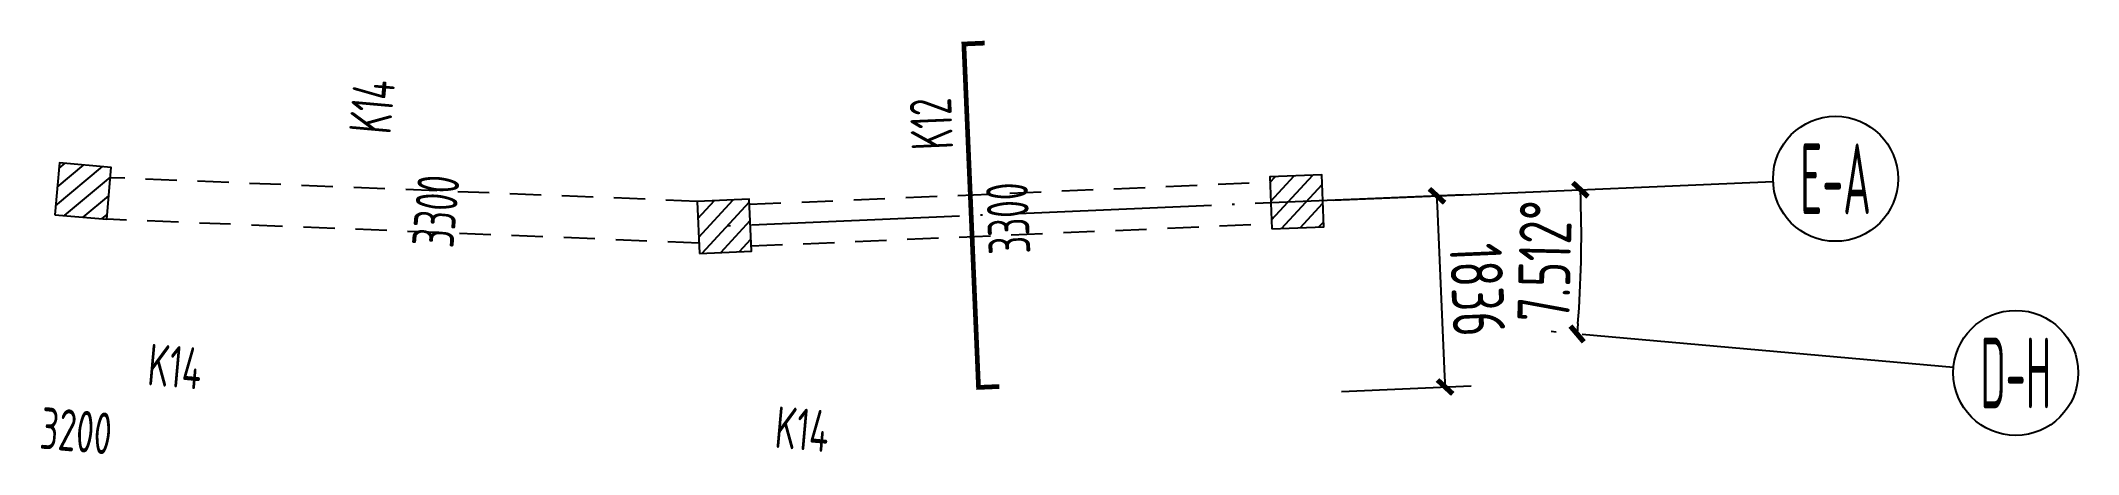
# Model space of a CAD drawing. Header units: millimetres. Extents: x 352779 to 372336, y 521395 to 525365.
import ezdxf
from ezdxf.enums import TextEntityAlignment as Align

# ---------------------------------------------------------------- set-up
doc = ezdxf.new("R2010")
doc.units = ezdxf.units.MM
doc.header["$LTSCALE"] = 100
doc.header["$PDMODE"] = 35
doc.header["$PDSIZE"] = 200
doc.linetypes.add('3', pattern=[5, 3, -2])
doc.linetypes.add('DOTE', pattern=[2.42, 2, -0.2, 0.02, -0.2])
for name, color, linetype in [('B-AXIS', 3, 'Continuous'), ('B-dote', 253, 'DOTE'), ('B-TEXT', 7, 'Continuous'), ('B-负筋文字', 7, 'Continuous'), ('B-负筋标注', 7, 'Continuous'), ('B-负筋钢筋', 1, 'Continuous'), ('COLU', 7, 'Continuous'), ('h斜线-柱', 7, 'Continuous'), ('梁虚线', 4, '3')]:
    doc.layers.add(name, color=color, linetype=linetype)
doc.styles.add('_TCH_AXIS', font='tssdeng.shx', dxfattribs={"width": 0.7, "bigfont": 'tssdchn.shx'})
doc.styles.add('COMPLEX', font='tssdeng.shx', dxfattribs={"width": 0.7, "bigfont": 'tssdchn.shx'})
doc.styles.get("Standard").update_dxf_attribs({"font": 'tssdeng.shx', "width": 0.7, "bigfont": 'tssdchn.shx'})
doc.styles.add('TSSD_Dimension', font='Tssdeng.shx', dxfattribs={"width": 0.7, "bigfont": 'tssdchn.shx'})
doc.dimstyles.new('TSSD_100_100', dxfattribs={"dimtxt": 300, "dimasz": 100, "dimexe": 100, "dimexo": 250, "dimgap": 100, "dimtad": 1, "dimdec": 0, "dimzin": 0, "dimdsep": 46, "dimtxsty": 'TSSD_Dimension', "dimblk": 'ARCHTICK', "dimcen": 0, "dimdle": 100, "dimclrt": 7, "dimadec": 0, "dimazin": 0, "dimtfac": 1, "dimtdec": 0, "dimtix": 1, "dimtmove": 2, "dimatfit": 3, "dimldrblk": 'ARCHTICK', "dimfxl": 1, "dimtolj": 1, "dimtzin": 0, "dimarcsym": 0})
doc.dimstyles.new('TSSD_100_100$0', dxfattribs={"dimtxt": 300, "dimasz": 100, "dimexe": 250, "dimexo": 250, "dimgap": 100, "dimtad": 1, "dimdec": 0, "dimzin": 0, "dimdsep": 46, "dimtxsty": 'TSSD_Dimension', "dimblk": '_tsdbk', "dimblk1": '_tsdbk', "dimblk2": '_tsdbk', "dimsah": 1, "dimcen": 0, "dimclrt": 7, "dimadec": 0, "dimazin": 0, "dimtfac": 1, "dimtdec": 0, "dimtix": 1, "dimtmove": 2, "dimatfit": 3, "dimldrblk": '_tsdbk', "dimfxl": 1, "dimtolj": 1, "dimtzin": 0, "dimarcsym": 0})
pattern_1 = [(47.443985, (-467527.32, -323147.44), (-93.550296, 85.891456), [])]

# ---------------------------------------------------------------- blocks, each defined once
blk = doc.blocks.new('_tsdbk')
blk.add_line((-1, 0), (0, 0))
at = {"const_width": 0.5}
blk.add_lwpolyline([(-0.7, -0.7), (0.7, 0.7)], dxfattribs=at)
blk = doc.blocks.new('*D3')
at = {"layer": 'B-AXIS', "color": 0, "lineweight": -2, "transparency": 16777216}
blk.add_line((367324, 522568), (367277, 522572), dxfattribs=at)
blk.add_arc((356993, 523484), 10574, 355.4735, 1.9021, dxfattribs=at)
at = {"layer": 'Defpoints', "color": 0, "transparency": 16777216}
for p in [(369407, 524014), (366434, 523887), (367557, 523011), (367573, 522545), (371139, 522229)]:
    blk.add_point(p, dxfattribs=at)
at = {"layer": 'B-AXIS', "color": 0, "lineweight": -2, "transparency": 16777216, "xscale": 100, "yscale": 100, "zscale": 100}
for p, rotation in [((367558, 523935), 92.17305872994812), ((367526, 522550), 265.2025724012341)]:
    blk.add_blockref('_tsdbk', p, dxfattribs=dict(at, rotation=rotation))
at = {"layer": 'B-AXIS', "color": 7, "transparency": 16777216, "insert": (367215, 523250), "char_height": 500, "attachment_point": 5, "rotation": 88.6878, "style": 'TSSD_Dimension'}
blk.add_mtext('\\A1;7.512°', dxfattribs=at)
blk = doc.blocks.new('_AXISO')
blk.add_circle((0, 0), 0.5)
at = {"layer": 'B-TEXT', "style": 'COMPLEX', "width": 1.450893}
blk.add_attdef('A', text='', height=0.56, dxfattribs=at).set_placement((0.249375, -0.28), (0.749375, -0.28), align=Align.FIT)
blk = doc.blocks.new('*D4')
at = {"layer": 'B-AXIS', "color": 0, "lineweight": -2, "transparency": 16777216}
for p, q in [((365186, 523833), (366430, 523887)), ((366255, 522141), (366185, 523776)), ((365264, 521999), (366509, 522052))]:
    blk.add_line(p, q, dxfattribs=at)
at = {"layer": 'Defpoints', "color": 0, "transparency": 16777216}
for p in [(364936, 523823), (366181, 523876), (365014, 521988)]:
    blk.add_point(p, dxfattribs=at)
at = {"layer": 'B-AXIS', "color": 0, "lineweight": -2, "transparency": 16777216, "xscale": 100, "yscale": 100, "zscale": 100}
for p, rotation in [((366181, 523876), 92.44398534376901), ((366259, 522041), 272.443985343769)]:
    blk.add_blockref('_tsdbk', p, dxfattribs=dict(at, rotation=rotation))
at = {"layer": 'B-AXIS', "color": 7, "transparency": 16777216, "insert": (366569, 522973), "char_height": 500, "attachment_point": 5, "rotation": 272.444, "style": 'TSSD_Dimension'}
blk.add_mtext('\\A1;1836', dxfattribs=at)

msp = doc.modelspace()

# ---------------------------------------------------------------- hatches: boundary and pattern name
at = {"layer": 'h斜线-柱'}
h = msp.add_hatch(dxfattribs=at)
h.set_pattern_fill('ANSI31', color=256, scale=40, angle=-5.06835, style=0)
h.set_pattern_definition([(39.931646, (-467527.32, -323147.44), (-81.517904, 97.384965), [])])
h.paths.add_polyline_path([(352914.1, 523695), (353412.1, 523650.8), (353456.3, 524148.8), (352958.3, 524193)])
h = msp.add_hatch(dxfattribs=at)
h.set_pattern_fill('ANSI31', color=256, scale=40, angle=2.44399, style=0)
h.set_pattern_definition(pattern_1)
h.paths.add_polyline_path([(364596.7, 523558.1), (365096.3, 523579.4), (365075, 524078.9), (364575.4, 524057.6)])
h = msp.add_hatch(dxfattribs=at)
h.set_pattern_fill('ANSI31', color=256, scale=40, angle=2.44399, style=0)
h.set_pattern_definition(pattern_1)
h.paths.add_polyline_path([(359101.7, 523323.5), (359601.3, 523344.9), (359580, 523844.4), (359080.4, 523823.1)])

# ---------------------------------------------------------------- linework, layer by layer
at = {"layer": 'B-AXIS'}
for p, q in [((366434.4, 523886.7), (369407.1, 524013.6)), ((371138.7, 522229.2), (367573.3, 522545.4))]:
    msp.add_line(p, q, dxfattribs=at)
at = {"layer": 'B-dote', "ltscale": 10}
msp.add_line((366434.4, 523886.7), (359340.8, 523584), dxfattribs=at)
at = {"layer": 'B-负筋钢筋', "const_width": 45}
msp.add_lwpolyline([(361980.2, 522045.4), (361780.4, 522036.6), (361639.7, 525333.6), (361839.5, 525342.4)], dxfattribs=at)
at = {"layer": 'COLU'}
for points in [[(352914.1, 523695), (353412.1, 523650.8), (353456.3, 524148.8), (352958.3, 524193)], [(364596.7, 523558.1), (365096.3, 523579.4), (365075, 524078.9), (364575.4, 524057.6)], [(359101.7, 523323.5), (359601.3, 523344.9), (359580, 523844.4), (359080.4, 523823.1)]]:
    msp.add_lwpolyline(points, close=True, dxfattribs=at)
at = {"layer": '梁虚线'}
for p, q in [((359080.4, 523823.1), (353447.5, 524049.6)), ((359583.6, 523794.5), (364579.1, 524007.7)), ((359097.5, 523422.1), (353412.1, 523650.8)), ((359597.6, 523394.7), (364593, 523608))]:
    msp.add_line(p, q, dxfattribs=at)

# ---------------------------------------------------------------- block references
at = {"layer": 'B-AXIS'}
ref = msp.add_blockref('_AXISO', (370006.6, 524039.2), dxfattribs=dict(at, xscale=1199.999999999997, yscale=1200, zscale=1200, rotation=359.9996457873786))
ref.add_attrib('A', 'E-A', dxfattribs={"color": 7, "height": 678.82, "rotation": 359.99965, "style": '_TCH_AXIS', "width": 0.323077}).set_placement((369667.1, 523699.8), (370346, 523699.8), align=Align.FIT)
ref = msp.add_blockref('_AXISO', (371736.4, 522176.2), dxfattribs=dict(at, xscale=1199.999999999997, yscale=1200, zscale=1200, rotation=359.9996457873786))
ref.add_attrib('A', 'D-H', dxfattribs={"color": 7, "height": 678.82, "rotation": 359.99965, "style": '_TCH_AXIS', "width": 0.308824}).set_placement((371397, 521836.8), (372075.8, 521836.8), align=Align.FIT)

# ---------------------------------------------------------------- texts
at = {"layer": 'B-负筋文字', "width": 0.65}
for s, rotation, p in [('K14', 84.93165, (356136.1, 524460)), ('K12', 92.44397, (361538.3, 524325.5)), ('K14', 354.93165, (353793.3, 522059.4)), ('K14', 354.93165, (359814.4, 521458.5))]:
    msp.add_text(s, height=400, rotation=rotation, dxfattribs=at).set_placement(p)
at = {"layer": 'B-负筋标注', "width": 0.65}
for s, rotation, p in [('3300', 84.93165, (356740.3, 523369.8)), ('3300', 92.44397, (362279.8, 523323.7)), ('3200', 354.93165, (352761.3, 521450.1))]:
    msp.add_text(s, height=400, rotation=rotation, dxfattribs=at).set_placement(p)

# ---------------------------------------------------------------- dimensions: what is measured, and where the dimension line sits
at = {"layer": 'B-AXIS'}
dim = msp.add_angular_dim_2l(base=(367556.8, 523010.7), line1=((366434.4, 523886.7), (369407.1, 524013.6)), line2=((371138.7, 522229.2), (367573.3, 522545.4)), dimstyle='TSSD_100_100', override={"dimtxt": 500, "dimexe": 250, "dimblk": '_tsdbk', "dimblk1": '_tsdbk', "dimblk2": '_tsdbk', "dimsah": 1, "dimdle": 0, "dimadec": 3, "dimldrblk": '_tsdbk'}, dxfattribs=at)
dim.commit()
dim.dimension.update_dxf_attribs({"geometry": '*D3', "text_midpoint": (367214.7, 523249.6)})
dim = msp.add_aligned_dim(p1=(365014.1, 521988.1), p2=(364935.8, 523822.8), distance=-1245.9, dimstyle='TSSD_100_100$0', override={"dimtxt": 500}, dxfattribs=at)
dim.commit()
dim.dimension.update_dxf_attribs({"geometry": '*D4', "text_midpoint": (366569.4, 522973.5)})

doc.saveas('drawing.dxf')
